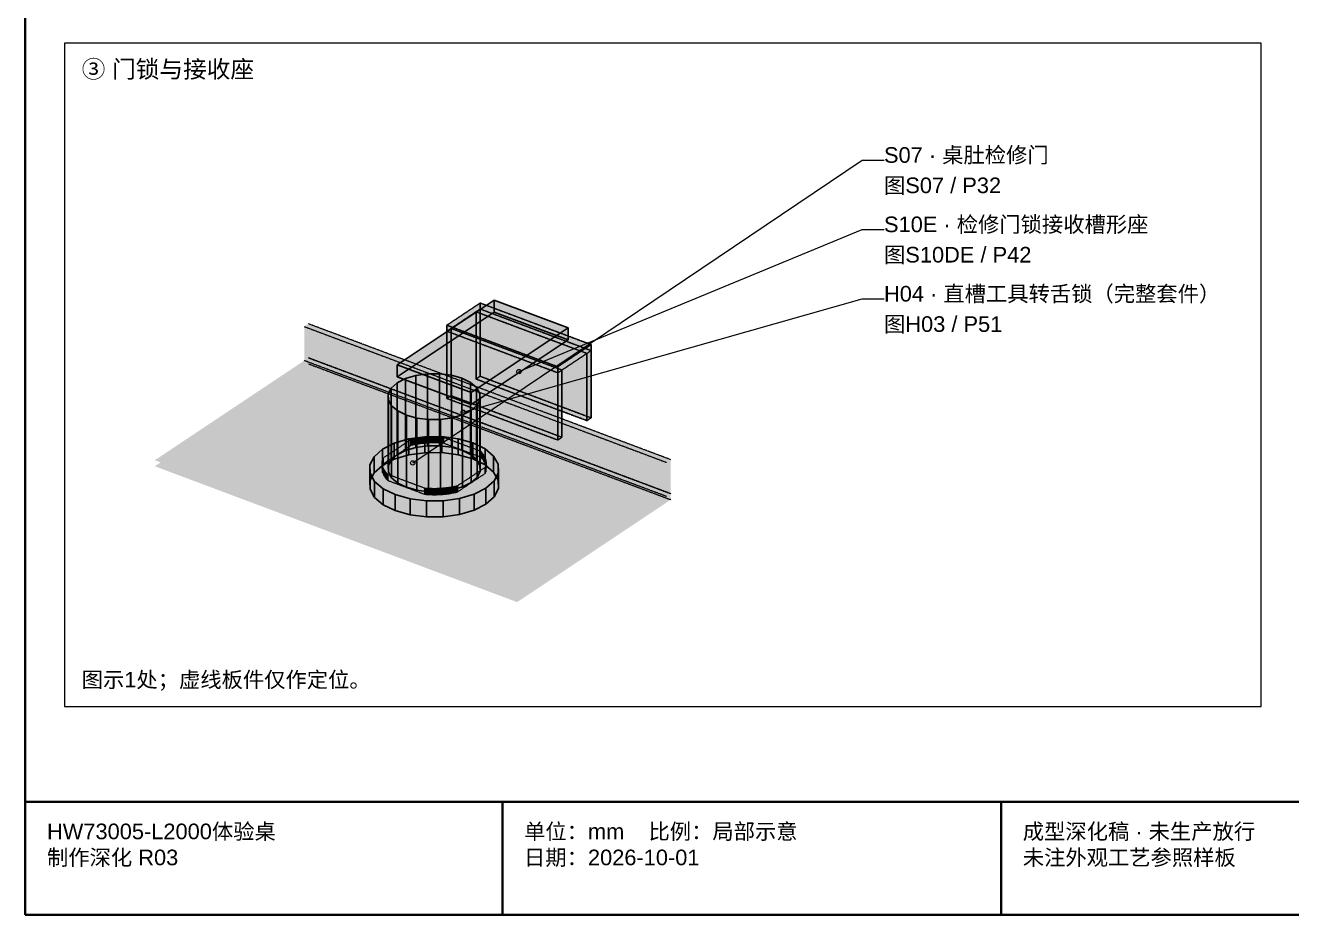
# Model space of a CAD drawing. Header units: millimetres. Extents: x 50 to 612415, y 2 to 4150.
# Drawn here: x 564050 to 566970, y 50 to 2101 of the extents above; entities that cross this region are included whole.
import ezdxf

# ---------------------------------------------------------------- set-up
doc = ezdxf.new("R2010")
doc.units = ezdxf.units.MM
doc.linetypes.add('DASHED', pattern=[1.524, 1.27, -0.254])
for name, color, linetype, lineweight in [('DIM', 7, 'Continuous', 13), ('FRAME', 7, 'Continuous', 35), ('HATCH', 8, 'Continuous', 9), ('HIDDEN', 8, 'DASHED', 13), ('NOTE', 7, 'Continuous', 18), ('OUTLINE', 7, 'Continuous', 25)]:
    doc.layers.add(name, color=color, linetype=linetype, lineweight=lineweight)
doc.styles.add('CN', font='Arial Unicode.ttf')

msp = doc.modelspace()

# ---------------------------------------------------------------- hatches: boundary and pattern name
at = {"layer": 'HATCH', "true_color": 0xaaafb2}
for points in [[(565131.184, 1439.62), (564907.339, 1290.39), (564907.339, 1318.084), (565131.184, 1467.314)], [(565077.888, 1226.434), (565301.734, 1375.664), (565301.734, 1403.358), (565077.888, 1254.128)]]:
    msp.add_hatch(color=253, dxfattribs=at).paths.add_polyline_path(points)
at = {"layer": 'HATCH', "true_color": 0xb7bcc0}
for points in [[(565131.184, 1467.314), (564907.339, 1318.084), (565077.888, 1254.128)], [(565131.184, 1467.314), (565077.888, 1254.128), (565301.734, 1403.358)], [(565077.888, 1226.434), (564907.339, 1290.39), (565131.184, 1439.62)], [(565301.734, 1375.664), (565077.888, 1226.434), (565131.184, 1439.62)], [(565034.485, 1195.553), (564926.797, 1286.489), (564907.339, 1276.543)], [(565034.485, 1195.553), (564950.741, 1293.577), (564926.797, 1286.489)], [(565034.485, 1195.553), (564977.539, 1297.326), (564950.741, 1293.577)], [(565034.485, 1195.553), (565005.363, 1297.479), (564977.539, 1297.326)], [(565034.485, 1195.553), (565032.319, 1294.026), (565005.363, 1297.479)], [(565034.485, 1195.553), (565056.569, 1287.202), (565032.319, 1294.026)], [(565034.485, 1195.553), (565076.461, 1277.473), (565056.569, 1287.202)], [(565034.485, 1195.553), (564893.691, 1264.418), (564886.786, 1250.94)], [(565034.485, 1195.553), (564907.339, 1276.543), (564893.691, 1264.418)], [(565034.485, 1195.553), (565090.638, 1265.501), (565076.461, 1277.473)], [(565034.485, 1195.553), (565098.135, 1252.102), (565090.638, 1265.501)], [(565034.485, 1195.553), (564886.786, 1250.94), (564887.091, 1237.028)], [(565034.485, 1195.553), (564887.091, 1237.028), (564894.589, 1223.629)], [(565034.485, 1195.553), (565098.441, 1238.19), (565098.135, 1252.102)], [(565034.485, 1195.553), (565091.535, 1224.712), (565098.441, 1238.19)], [(565034.485, 1195.553), (564894.589, 1223.629), (564908.766, 1211.657)], [(565034.485, 1195.553), (564908.766, 1211.657), (564928.657, 1201.928)], [(565034.485, 1195.553), (564928.657, 1201.928), (564952.907, 1195.104)], [(565034.485, 1195.553), (565077.888, 1212.587), (565091.535, 1224.712)], [(565034.485, 1195.553), (565058.429, 1202.641), (565077.888, 1212.587)], [(565034.485, 1195.553), (564952.907, 1195.104), (564979.863, 1191.651)], [(565034.485, 1195.553), (564979.863, 1191.651), (565007.688, 1191.804)], [(565051.234, 1009.785), (564933.993, 1147.02), (564900.471, 1137.096)], [(565051.234, 1009.785), (564971.509, 1152.268), (564933.993, 1147.02)], [(565051.234, 1009.785), (565010.464, 1152.482), (564971.509, 1152.268)], [(565051.234, 1009.785), (565048.202, 1147.648), (565010.464, 1152.482)], [(565051.234, 1009.785), (565082.152, 1138.095), (565048.202, 1147.648)], [(565051.234, 1009.785), (564873.229, 1123.172), (564854.123, 1106.197)], [(565051.234, 1009.785), (564900.471, 1137.096), (564873.229, 1123.172)], [(564893.691, 1098.256), (564907.339, 1110.381), (565034.485, 1029.39)], [(564900.471, 1100.171), (564933.993, 1110.095), (565051.234, 972.861)], [(564907.339, 1110.381), (564926.797, 1120.326), (565034.485, 1029.39)], [(564926.797, 1120.326), (564950.741, 1127.415), (565034.485, 1029.39)], [(564933.993, 1110.095), (564971.509, 1115.343), (565051.234, 972.861)], [(564950.741, 1127.415), (564977.539, 1131.164), (565034.485, 1029.39)], [(564971.509, 1115.343), (565010.464, 1115.557), (565051.234, 972.861)], [(564977.539, 1131.164), (565005.363, 1131.317), (565034.485, 1029.39)], [(565005.363, 1131.317), (565032.319, 1127.864), (565034.485, 1029.39)], [(565010.464, 1115.557), (565048.202, 1110.723), (565051.234, 972.861)], [(565032.319, 1127.864), (565056.569, 1121.04), (565034.485, 1029.39)], [(565056.569, 1121.04), (565076.461, 1111.311), (565034.485, 1029.39)], [(565076.461, 1111.311), (565090.638, 1099.339), (565034.485, 1029.39)], [(565048.202, 1110.723), (565082.152, 1101.17), (565051.234, 972.861)], [(565051.234, 1009.785), (565110, 1124.474), (565082.152, 1138.095)], [(565051.234, 1009.785), (565129.848, 1107.713), (565110, 1124.474)], [(565051.234, 1009.785), (564854.123, 1106.197), (564844.454, 1087.328)], [(565051.234, 1009.785), (564844.454, 1087.328), (564844.883, 1067.851)], [(564854.123, 1069.272), (564873.229, 1086.247), (565051.234, 972.861)], [(564873.229, 1086.247), (564900.471, 1100.171), (565051.234, 972.861)], [(564886.786, 1084.778), (564893.691, 1098.256), (565034.485, 1029.39)], [(564887.091, 1070.866), (564886.786, 1084.778), (565034.485, 1029.39)], [(565090.638, 1099.339), (565098.135, 1085.94), (565034.485, 1029.39)], [(565098.135, 1085.94), (565098.441, 1072.028), (565034.485, 1029.39)], [(565051.234, 1009.785), (565140.344, 1088.955), (565129.848, 1107.713)], [(565082.152, 1101.17), (565110, 1087.549), (565051.234, 972.861)], [(565051.234, 1009.785), (565140.772, 1069.478), (565140.344, 1088.955)], [(565110, 1087.549), (565129.848, 1070.788), (565051.234, 972.861)], [(564844.454, 1050.403), (564854.123, 1069.272), (565051.234, 972.861)], [(565051.234, 1009.785), (564844.883, 1067.851), (564855.379, 1049.092)], [(564894.589, 1057.467), (564887.091, 1070.866), (565034.485, 1029.39)], [(564908.766, 1045.495), (564894.589, 1057.467), (565034.485, 1029.39)], [(565098.441, 1072.028), (565091.535, 1058.55), (565034.485, 1029.39)], [(565091.535, 1058.55), (565077.888, 1046.425), (565034.485, 1029.39)], [(565129.848, 1070.788), (565140.344, 1052.03), (565051.234, 972.861)], [(565051.234, 1009.785), (565131.104, 1050.609), (565140.772, 1069.478)], [(565140.344, 1052.03), (565140.772, 1032.553), (565051.234, 972.861)], [(564844.883, 1030.926), (564844.454, 1050.403), (565051.234, 972.861)], [(564855.379, 1012.167), (564844.883, 1030.926), (565051.234, 972.861)], [(565051.234, 1009.785), (564855.379, 1049.092), (564875.227, 1032.332)], [(565051.234, 1009.785), (564875.227, 1032.332), (564903.075, 1018.711)], [(564928.657, 1035.766), (564908.766, 1045.495), (565034.485, 1029.39)], [(564952.907, 1028.942), (564928.657, 1035.766), (565034.485, 1029.39)], [(564979.863, 1025.489), (564952.907, 1028.942), (565034.485, 1029.39)], [(565007.688, 1025.642), (564979.863, 1025.489), (565034.485, 1029.39)], [(565077.888, 1046.425), (565058.429, 1036.479), (565034.485, 1029.39)], [(565051.234, 1009.785), (565111.998, 1033.634), (565131.104, 1050.609)], [(565051.234, 1009.785), (565084.756, 1019.71), (565111.998, 1033.634)], [(565140.772, 1032.553), (565131.104, 1013.684), (565051.234, 972.861)], [(564875.227, 995.407), (564855.379, 1012.167), (565051.234, 972.861)], [(564903.075, 981.786), (564875.227, 995.407), (565051.234, 972.861)], [(565051.234, 1009.785), (564903.075, 1018.711), (564937.025, 1009.157)], [(565051.234, 1009.785), (564937.025, 1009.157), (564974.763, 1004.323)], [(565051.234, 1009.785), (564974.763, 1004.323), (565013.718, 1004.538)], [(565131.104, 1013.684), (565111.998, 996.709), (565051.234, 972.861)], [(565111.998, 996.709), (565084.756, 982.785), (565051.234, 972.861)], [(564937.025, 972.232), (564903.075, 981.786), (565051.234, 972.861)], [(564974.763, 967.398), (564937.025, 972.232), (565051.234, 972.861)], [(565013.718, 967.613), (564974.763, 967.398), (565051.234, 972.861)]]:
    msp.add_hatch(color=9, dxfattribs=at).paths.add_polyline_path(points)
at = {"layer": 'HATCH', "true_color": 0xeef1ef}
for points in [[(565098.78, 1446.738), (565022.033, 1395.573), (565022.033, 1409.42), (565098.78, 1460.585)], [(565098.78, 1460.585), (565022.033, 1409.42), (565277.857, 1313.486)], [(565354.604, 1350.804), (565098.78, 1446.738), (565098.78, 1460.585), (565354.604, 1364.651)], [(565098.78, 1460.585), (565277.857, 1313.486), (565354.604, 1364.651)], [(565277.857, 1299.64), (565022.033, 1395.573), (565098.78, 1446.738)], [(565098.78, 1291.653), (565089.187, 1285.258), (565089.187, 1440.343), (565098.78, 1446.738)], [(565098.78, 1446.738), (565089.187, 1440.343), (565345.01, 1344.409)], [(565089.187, 1285.258), (565345.01, 1189.324), (565345.01, 1344.409), (565089.187, 1440.343)], [(565354.604, 1195.72), (565098.78, 1291.653), (565098.78, 1446.738), (565354.604, 1350.804)], [(565098.78, 1446.738), (565345.01, 1344.409), (565354.604, 1350.804)], [(565354.604, 1350.804), (565277.857, 1299.64), (565098.78, 1446.738)], [(565533.093, 1095.78), (564698.349, 1409.795), (564693.087, 1406.286), (565528.777, 1092.902)], [(565528.777, 1014.437), (564693.087, 1327.821), (564693.087, 1406.286), (565528.777, 1092.902)], [(564698.349, 1409.795), (565533.093, 1095.78), (565538.37, 1099.298), (564702.68, 1412.682)], [(564702.68, 1334.216), (565538.37, 1020.832), (565538.37, 1099.298), (564702.68, 1412.682)], [(565022.033, 1395.573), (565277.857, 1299.64), (565277.857, 1313.486), (565022.033, 1409.42)], [(565031.626, 1246.884), (565022.033, 1240.489), (565022.033, 1395.573), (565031.626, 1401.969)], [(565031.626, 1401.969), (565022.033, 1395.573), (565277.857, 1299.64)], [(565287.45, 1150.95), (565031.626, 1246.884), (565031.626, 1401.969), (565287.45, 1306.035)], [(565031.626, 1401.969), (565277.857, 1299.64), (565287.45, 1306.035)], [(565022.033, 1240.489), (565277.857, 1144.555), (565277.857, 1299.64), (565022.033, 1395.573)], [(565277.857, 1299.64), (565354.604, 1350.804), (565354.604, 1364.651), (565277.857, 1313.486)], [(565345.01, 1189.324), (565354.604, 1195.72), (565354.604, 1350.804), (565345.01, 1344.409)], [(565480.42, 982.199), (565538.37, 1020.832), (564702.68, 1334.216), (564645.884, 1296.352), (565099.544, 1119.105)], [(565480.42, 968.352), (565099.544, 1105.258), (564645.884, 1282.505), (564702.68, 1320.369), (565538.37, 1006.985)], [(564698.349, 1331.329), (565533.093, 1017.314), (565528.777, 1014.437), (564693.087, 1327.821)], [(565533.093, 1017.314), (564698.349, 1331.329), (564702.68, 1334.216), (565538.37, 1020.832)], [(564702.68, 1320.369), (565538.37, 1006.985), (565538.37, 1020.832), (564702.68, 1334.216)], [(564632.105, 1287.166), (564625.469, 1282.742), (564960.305, 1149.991), (564975.654, 1151.606)], [(564637.936, 1291.054), (564632.105, 1287.166), (564975.654, 1151.606), (564991.295, 1152.205)], [(564642.865, 1294.34), (564637.936, 1291.054), (564991.295, 1152.205), (565006.957, 1151.778)], [(564644.73, 1295.583), (564642.865, 1294.34), (565006.957, 1151.778), (565014.234, 1151.096)], [(564645.884, 1296.352), (564644.73, 1295.583), (565014.234, 1151.096), (565099.544, 1119.105)], [(565345.01, 1189.324), (565089.187, 1285.258), (565098.78, 1291.653)], [(565354.604, 1195.72), (565345.01, 1189.324), (565098.78, 1291.653)], [(565277.857, 1144.555), (565287.45, 1150.95), (565287.45, 1306.035), (565277.857, 1299.64)], [(564614.425, 1275.38), (564555.557, 1236.134), (564874.922, 1103.06), (564938.903, 1145.715)], [(564614.425, 1261.533), (564938.903, 1131.868), (564874.922, 1089.213), (564555.557, 1222.287)], [(564618.144, 1277.859), (564614.425, 1275.38), (564938.903, 1145.715), (564945.507, 1147.389)], [(564618.144, 1264.012), (564945.507, 1133.542), (564938.903, 1131.868), (564614.425, 1261.533)], [(564625.469, 1282.742), (564618.144, 1277.859), (564945.507, 1147.389), (564960.305, 1149.991)], [(564625.469, 1268.896), (564960.305, 1136.144), (564945.507, 1133.542), (564618.144, 1264.012)], [(564632.105, 1273.319), (564975.654, 1137.759), (564960.305, 1136.144), (564625.469, 1268.896)], [(564637.936, 1277.207), (564991.295, 1138.358), (564975.654, 1137.759), (564632.105, 1273.319)], [(564642.865, 1280.493), (565006.957, 1137.931), (564991.295, 1138.358), (564637.936, 1277.207)], [(564644.73, 1281.736), (565014.234, 1137.249), (565006.957, 1137.931), (564642.865, 1280.493)], [(564645.884, 1282.505), (565099.544, 1105.258), (565014.234, 1137.249), (564644.73, 1281.736)], [(564555.557, 1236.134), (564476.431, 1183.384), (564874.922, 1103.06)], [(565277.857, 1144.555), (565022.033, 1240.489), (565031.626, 1246.884)], [(565287.45, 1150.95), (565277.857, 1144.555), (565031.626, 1246.884)], [(564555.557, 1222.287), (564874.922, 1089.213), (564476.431, 1169.537)], [(564713.925, 960.92), (564873.557, 1099.422), (564472.286, 1180.621), (564348.364, 1098.006)], [(564472.286, 1180.621), (564873.557, 1099.422), (564874.922, 1103.06), (564476.431, 1183.384)], [(564472.286, 1166.774), (564476.431, 1169.537), (564874.922, 1089.213), (564873.557, 1085.575)], [(564713.925, 947.074), (564348.364, 1084.159), (564472.286, 1166.774), (564873.557, 1085.575)], [(564938.903, 1131.868), (564874.922, 1089.213), (564874.922, 1103.06), (564938.903, 1145.715)], [(564945.507, 1133.542), (564938.903, 1131.868), (564938.903, 1145.715), (564945.507, 1147.389)], [(564960.305, 1136.144), (564945.507, 1133.542), (564945.507, 1147.389), (564960.305, 1149.991)], [(564975.654, 1137.759), (564960.305, 1136.144), (564960.305, 1149.991), (564975.654, 1151.606)], [(564991.295, 1138.358), (564975.654, 1137.759), (564975.654, 1151.606), (564991.295, 1152.205)], [(565006.957, 1137.931), (564991.295, 1138.358), (564991.295, 1152.205), (565006.957, 1151.778)], [(565014.234, 1137.249), (565006.957, 1137.931), (565006.957, 1151.778), (565014.234, 1151.096)], [(565099.544, 1105.258), (565014.234, 1137.249), (565014.234, 1151.096), (565099.544, 1119.105)], [(565102.891, 1101.956), (565099.544, 1105.258), (565099.544, 1119.105), (565102.891, 1115.803)], [(565478.556, 980.956), (565480.42, 982.199), (565099.544, 1119.105), (565102.891, 1115.803)], [(565108.096, 1094.557), (565102.891, 1101.956), (565102.891, 1115.803), (565108.096, 1108.404)], [(565473.627, 977.67), (565478.556, 980.956), (565102.891, 1115.803), (565108.096, 1108.404)], [(564714.536, 960.691), (564873.557, 1099.422), (564713.925, 960.92)], [(564714.536, 946.844), (564713.925, 947.074), (564873.557, 1085.575)], [(564715.758, 960.233), (564873.557, 1099.422), (564714.536, 960.691)], [(564715.758, 946.386), (564714.536, 946.844), (564873.557, 1085.575)], [(564717.519, 959.573), (564873.557, 1099.422), (564715.758, 960.233)], [(564717.519, 945.726), (564715.758, 946.386), (564873.557, 1085.575)], [(564719.702, 958.754), (564873.557, 1099.422), (564717.519, 959.573)], [(564719.702, 944.907), (564717.519, 945.726), (564873.557, 1085.575)], [(564722.152, 957.835), (564873.557, 1099.422), (564719.702, 958.754)], [(564722.152, 943.988), (564719.702, 944.907), (564873.557, 1085.575)], [(564724.686, 956.885), (564873.557, 1099.422), (564722.152, 957.835)], [(564724.686, 943.038), (564722.152, 943.988), (564873.557, 1085.575)], [(564727.114, 955.975), (564873.557, 1099.422), (564724.686, 956.885)], [(564727.114, 942.128), (564724.686, 943.038), (564873.557, 1085.575)], [(564729.251, 955.173), (564873.557, 1099.422), (564727.114, 955.975)], [(564729.251, 941.326), (564727.114, 942.128), (564873.557, 1085.575)], [(564730.943, 954.539), (564873.557, 1099.422), (564729.251, 955.173)], [(564730.943, 940.692), (564729.251, 941.326), (564873.557, 1085.575)], [(564732.073, 954.115), (564873.557, 1099.422), (564730.943, 954.539)], [(564732.073, 940.268), (564730.943, 940.692), (564873.557, 1085.575)], [(564732.571, 953.928), (564873.557, 1099.422), (564732.073, 954.115)], [(564732.571, 940.081), (564732.073, 940.268), (564873.557, 1085.575)], [(564735.159, 952.957), (564872.703, 1091.59), (564873.557, 1099.422), (564732.571, 953.928)], [(564735.159, 939.111), (564732.571, 940.081), (564873.557, 1085.575), (564872.703, 1077.743)], [(564738.644, 951.651), (564873.901, 1083.77), (564872.703, 1091.59), (564735.159, 952.957)], [(564742.991, 950.021), (564877.13, 1076.095), (564873.901, 1083.77), (564738.644, 951.651)], [(564873.557, 1085.575), (564872.703, 1077.743), (564872.703, 1091.59), (564873.557, 1099.422)], [(564872.703, 1077.743), (564873.901, 1069.923), (564873.901, 1083.77), (564872.703, 1091.59)], [(564874.922, 1089.213), (564873.557, 1085.575), (564873.557, 1099.422), (564874.922, 1103.06)], [(564873.901, 1069.923), (564877.13, 1062.248), (564877.13, 1076.095), (564873.901, 1083.77)], [(565046.323, 1024.938), (565110.305, 1067.592), (565110.305, 1081.439), (565046.323, 1038.785)], [(565391.247, 922.75), (565450.116, 961.996), (565110.305, 1081.439), (565046.323, 1038.785)], [(565478.556, 967.109), (565102.891, 1101.956), (565099.544, 1105.258), (565480.42, 968.352)], [(565473.627, 963.823), (565108.096, 1094.557), (565102.891, 1101.956), (565478.556, 967.109)], [(565111.325, 1086.882), (565108.096, 1094.557), (565108.096, 1108.404), (565111.325, 1100.729)], [(565467.795, 973.782), (565473.627, 977.67), (565108.096, 1108.404), (565111.325, 1100.729)], [(565467.795, 959.935), (565111.325, 1086.882), (565108.096, 1094.557), (565473.627, 963.823)], [(565110.305, 1067.592), (565111.67, 1071.231), (565111.67, 1085.078), (565110.305, 1081.439)], [(565450.116, 961.996), (565453.835, 964.475), (565111.67, 1085.078), (565110.305, 1081.439)], [(565112.523, 1079.062), (565111.325, 1086.882), (565111.325, 1100.729), (565112.523, 1092.909)], [(565461.16, 969.358), (565467.795, 973.782), (565111.325, 1100.729), (565112.523, 1092.909)], [(565461.16, 955.512), (565112.523, 1079.062), (565111.325, 1086.882), (565467.795, 959.935)], [(565111.67, 1071.231), (565112.523, 1079.062), (565112.523, 1092.909), (565111.67, 1085.078)], [(565453.835, 964.475), (565461.16, 969.358), (565112.523, 1092.909), (565111.67, 1085.078)], [(564738.644, 937.804), (564735.159, 939.111), (564872.703, 1077.743), (564873.901, 1069.923)], [(564742.991, 936.174), (564738.644, 937.804), (564873.901, 1069.923), (564877.13, 1062.248)], [(564748.137, 948.091), (564882.336, 1068.697), (564877.13, 1076.095), (564742.991, 950.021)], [(564748.137, 934.244), (564742.991, 936.174), (564877.13, 1062.248), (564882.336, 1054.85)], [(564750.879, 947.063), (564885.683, 1065.395), (564882.336, 1068.697), (564748.137, 948.091)], [(564750.879, 933.216), (564748.137, 934.244), (564882.336, 1054.85), (564885.683, 1051.548)], [(564750.89, 947.058), (564885.683, 1065.395), (564750.879, 947.063)], [(564750.89, 933.212), (564750.879, 933.216), (564885.683, 1051.548)], [(565184.055, 784.622), (565260.424, 835.535), (564885.683, 1065.395), (564750.89, 947.058)], [(565184.055, 770.775), (564750.89, 933.212), (564885.683, 1051.548), (565260.424, 821.688)], [(564877.13, 1062.248), (564882.336, 1054.85), (564882.336, 1068.697), (564877.13, 1076.095)], [(564882.336, 1054.85), (564885.683, 1051.548), (564885.683, 1065.395), (564882.336, 1068.697)], [(564885.683, 1051.548), (564970.992, 1019.557), (564970.992, 1033.404), (564885.683, 1065.395)], [(565260.424, 835.535), (565274.891, 845.18), (564970.992, 1033.404), (564885.683, 1065.395)], [(565260.424, 821.688), (564885.683, 1051.548), (564970.992, 1019.557), (565274.891, 831.333)], [(565391.247, 908.903), (565046.323, 1024.938), (565110.305, 1067.592), (565450.116, 948.149)], [(565450.116, 948.149), (565110.305, 1067.592), (565111.67, 1071.231), (565453.835, 950.628)], [(565453.835, 950.628), (565111.67, 1071.231), (565112.523, 1079.062), (565461.16, 955.512)], [(564970.992, 1019.557), (564978.269, 1018.875), (564978.269, 1032.721), (564970.992, 1033.404)], [(565363.356, 904.156), (565364.926, 905.202), (564978.269, 1032.721), (564970.992, 1033.404)], [(565274.891, 845.18), (565363.356, 904.156), (564970.992, 1033.404)], [(564978.269, 1018.875), (564993.932, 1018.448), (564993.932, 1032.295), (564978.269, 1032.721)], [(565364.926, 905.202), (565369.272, 908.1), (564993.932, 1032.295), (564978.269, 1032.721)], [(564993.932, 1018.448), (565009.572, 1019.047), (565009.572, 1032.894), (564993.932, 1032.295)], [(565369.272, 908.1), (565374.575, 911.635), (565009.572, 1032.894), (564993.932, 1032.295)], [(565009.572, 1019.047), (565024.922, 1020.661), (565024.922, 1034.508), (565009.572, 1032.894)], [(565374.575, 911.635), (565380.745, 915.749), (565024.922, 1034.508), (565009.572, 1032.894)], [(565024.922, 1020.661), (565039.719, 1023.264), (565039.719, 1037.111), (565024.922, 1034.508)], [(565380.745, 915.749), (565387.677, 920.37), (565039.719, 1037.111), (565024.922, 1034.508)], [(565380.745, 901.902), (565024.922, 1020.661), (565039.719, 1023.264), (565387.677, 906.523)], [(565039.719, 1023.264), (565046.323, 1024.938), (565046.323, 1038.785), (565039.719, 1037.111)], [(565387.677, 920.37), (565391.247, 922.75), (565046.323, 1038.785), (565039.719, 1037.111)], [(565387.677, 906.523), (565039.719, 1023.264), (565046.323, 1024.938), (565391.247, 908.903)], [(565363.356, 890.309), (564970.992, 1019.557), (564978.269, 1018.875), (565364.926, 891.355)], [(565274.891, 831.333), (564970.992, 1019.557), (565363.356, 890.309)], [(565364.926, 891.355), (564978.269, 1018.875), (564993.932, 1018.448), (565369.272, 894.253)], [(565369.272, 894.253), (564993.932, 1018.448), (565009.572, 1019.047), (565374.575, 897.789)], [(565374.575, 897.789), (565009.572, 1019.047), (565024.922, 1020.661), (565380.745, 901.902)]]:
    msp.add_hatch(color=7, dxfattribs=at).paths.add_polyline_path(points)
at = {"layer": 'HATCH', "true_color": 0xacb1b5}
for points in [[(565301.734, 1375.664), (565131.184, 1439.62), (565131.184, 1467.314), (565301.734, 1403.358)], [(564907.339, 1290.39), (565077.888, 1226.434), (565077.888, 1254.128), (564907.339, 1318.084)]]:
    msp.add_hatch(color=253, dxfattribs=at).paths.add_polyline_path(points)
at = {"layer": 'HATCH', "true_color": 0xabb0b4}
for points in [[(564926.797, 1120.326), (564907.339, 1110.381), (564907.339, 1276.543), (564926.797, 1286.489)], [(565076.461, 1111.311), (565056.569, 1121.04), (565056.569, 1287.202), (565076.461, 1277.473)], [(564908.766, 1045.495), (564928.657, 1035.766), (564928.657, 1201.928), (564908.766, 1211.657)], [(565058.429, 1036.479), (565077.888, 1046.425), (565077.888, 1212.587), (565058.429, 1202.641)], [(564900.471, 1100.171), (564873.229, 1086.247), (564873.229, 1123.172), (564900.471, 1137.096)], [(565110, 1087.549), (565082.152, 1101.17), (565082.152, 1138.095), (565110, 1124.474)], [(564875.227, 995.407), (564903.075, 981.786), (564903.075, 1018.711), (564875.227, 1032.332)], [(565084.756, 982.785), (565111.998, 996.709), (565111.998, 1033.634), (565084.756, 1019.71)]]:
    msp.add_hatch(color=253, dxfattribs=at).paths.add_polyline_path(points)
at = {"layer": 'HATCH', "true_color": 0xadb2b6}
for points in [[(564950.741, 1127.415), (564926.797, 1120.326), (564926.797, 1286.489), (564950.741, 1293.577)], [(565056.569, 1121.04), (565032.319, 1127.864), (565032.319, 1294.026), (565056.569, 1287.202)], [(564928.657, 1035.766), (564952.907, 1028.942), (564952.907, 1195.104), (564928.657, 1201.928)], [(565034.485, 1029.39), (565058.429, 1036.479), (565058.429, 1202.641), (565034.485, 1195.553)], [(564933.993, 1110.095), (564900.471, 1100.171), (564900.471, 1137.096), (564933.993, 1147.02)], [(565082.152, 1101.17), (565048.202, 1110.723), (565048.202, 1147.648), (565082.152, 1138.095)], [(564903.075, 981.786), (564937.025, 972.232), (564937.025, 1009.157), (564903.075, 1018.711)], [(565051.234, 972.861), (565084.756, 982.785), (565084.756, 1019.71), (565051.234, 1009.785)]]:
    msp.add_hatch(color=253, dxfattribs=at).paths.add_polyline_path(points)
at = {"layer": 'HATCH', "true_color": 0xaeb3b7}
for points in [[(564977.539, 1131.164), (564950.741, 1127.415), (564950.741, 1293.577), (564977.539, 1297.326)], [(565032.319, 1127.864), (565005.363, 1131.317), (565005.363, 1297.479), (565032.319, 1294.026)], [(564952.907, 1028.942), (564979.863, 1025.489), (564979.863, 1191.651), (564952.907, 1195.104)], [(565007.688, 1025.642), (565034.485, 1029.39), (565034.485, 1195.553), (565007.688, 1191.804)], [(564971.509, 1115.343), (564933.993, 1110.095), (564933.993, 1147.02), (564971.509, 1152.268)], [(565048.202, 1110.723), (565010.464, 1115.557), (565010.464, 1152.482), (565048.202, 1147.648)], [(564937.025, 972.232), (564974.763, 967.398), (564974.763, 1004.323), (564937.025, 1009.157)], [(565013.718, 967.613), (565051.234, 972.861), (565051.234, 1009.785), (565013.718, 1004.538)]]:
    msp.add_hatch(color=253, dxfattribs=at).paths.add_polyline_path(points)
at = {"layer": 'HATCH', "true_color": 0xaeb4b7}
for points in [[(565005.363, 1131.317), (564977.539, 1131.164), (564977.539, 1297.326), (565005.363, 1297.479)], [(564979.863, 1025.489), (565007.688, 1025.642), (565007.688, 1191.804), (564979.863, 1191.651)], [(565010.464, 1115.557), (564971.509, 1115.343), (564971.509, 1152.268), (565010.464, 1152.482)], [(564974.763, 967.398), (565013.718, 967.613), (565013.718, 1004.538), (564974.763, 1004.323)]]:
    msp.add_hatch(color=253, dxfattribs=at).paths.add_polyline_path(points)
at = {"layer": 'HATCH', "true_color": 0xa6abae}
for points in [[(564893.691, 1098.256), (564886.786, 1084.778), (564886.786, 1250.94), (564893.691, 1264.418)], [(565098.135, 1085.94), (565090.638, 1099.339), (565090.638, 1265.501), (565098.135, 1252.102)], [(564887.091, 1070.866), (564894.589, 1057.467), (564894.589, 1223.629), (564887.091, 1237.028)], [(565091.535, 1058.55), (565098.441, 1072.028), (565098.441, 1238.19), (565091.535, 1224.712)], [(564854.123, 1069.272), (564844.454, 1050.403), (564844.454, 1087.328), (564854.123, 1106.197)], [(565140.344, 1052.03), (565129.848, 1070.788), (565129.848, 1107.713), (565140.344, 1088.955)], [(564844.883, 1030.926), (564855.379, 1012.167), (564855.379, 1049.092), (564844.883, 1067.851)], [(565131.104, 1013.684), (565140.772, 1032.553), (565140.772, 1069.478), (565131.104, 1050.609)]]:
    msp.add_hatch(color=253, dxfattribs=at).paths.add_polyline_path(points)
at = {"layer": 'HATCH', "true_color": 0xa8aeb1}
for points in [[(564907.339, 1110.381), (564893.691, 1098.256), (564893.691, 1264.418), (564907.339, 1276.543)], [(565077.888, 1046.425), (565091.535, 1058.55), (565091.535, 1224.712), (565077.888, 1212.587)], [(564873.229, 1086.247), (564854.123, 1069.272), (564854.123, 1106.197), (564873.229, 1123.172)], [(565111.998, 996.709), (565131.104, 1013.684), (565131.104, 1050.609), (565111.998, 1033.634)]]:
    msp.add_hatch(color=253, dxfattribs=at).paths.add_polyline_path(points)
at = {"layer": 'HATCH', "true_color": 0xa9aeb1}
for points in [[(565090.638, 1099.339), (565076.461, 1111.311), (565076.461, 1277.473), (565090.638, 1265.501)], [(564894.589, 1057.467), (564908.766, 1045.495), (564908.766, 1211.657), (564894.589, 1223.629)], [(565129.848, 1070.788), (565110, 1087.549), (565110, 1124.474), (565129.848, 1107.713)], [(564855.379, 1012.167), (564875.227, 995.407), (564875.227, 1032.332), (564855.379, 1049.092)]]:
    msp.add_hatch(color=253, dxfattribs=at).paths.add_polyline_path(points)
at = {"layer": 'HATCH', "true_color": 0xa3a8ab}
for points in [[(564886.786, 1084.778), (564887.091, 1070.866), (564887.091, 1237.028), (564886.786, 1250.94)], [(565098.441, 1072.028), (565098.135, 1085.94), (565098.135, 1252.102), (565098.441, 1238.19)], [(564844.454, 1050.403), (564844.883, 1030.926), (564844.883, 1067.851), (564844.454, 1087.328)], [(565140.772, 1032.553), (565140.344, 1052.03), (565140.344, 1088.955), (565140.772, 1069.478)]]:
    msp.add_hatch(color=253, dxfattribs=at).paths.add_polyline_path(points)

# ---------------------------------------------------------------- linework, layer by layer
at = {"layer": 'DIM'}
msp.add_lwpolyline([(564140, 530), (566900, 530), (566900, 2060), (564140, 2060)], close=True, dxfattribs=at)
for points in [[(564943.367, 1091.728), (565980, 1790), (566030, 1790)], [(565188.318, 1302.57), (565980, 1630), (566030, 1630)], [(565059.767, 1208.561), (565980, 1470), (566030, 1470)]]:
    msp.add_lwpolyline(points, dxfattribs=at)
for centre in [(565188.318, 1302.57), (565059.767, 1208.561), (564943.367, 1091.728)]:
    msp.add_circle(centre, 5, dxfattribs=at)
at = {"layer": 'FRAME'}
for p, q in [((564050, 310), (569890, 310)), ((565150, 50), (565150, 310)), ((566300, 50), (566300, 310))]:
    msp.add_line(p, q, dxfattribs=at)
msp.add_lwpolyline([(564050, 50), (569890, 50), (569890, 4150), (564050, 4150)], close=True, dxfattribs=at)
at = {"layer": 'HIDDEN', "color": 253, "true_color": 0xaab5af}
for p, q in [((565022.033, 1409.42), (565098.78, 1460.585)), ((565098.78, 1460.585), (565022.033, 1409.42)), ((565098.78, 1460.585), (565098.78, 1446.738)), ((565098.78, 1446.738), (565098.78, 1460.585)), ((565098.78, 1460.585), (565354.604, 1364.651)), ((565354.604, 1364.651), (565098.78, 1460.585)), ((565098.78, 1446.738), (565022.033, 1395.573)), ((565022.033, 1395.573), (565098.78, 1446.738)), ((565089.187, 1440.343), (565098.78, 1446.738)), ((565098.78, 1446.738), (565089.187, 1440.343)), ((565089.187, 1285.258), (565089.187, 1440.343)), ((565345.01, 1344.409), (565089.187, 1440.343)), ((565089.187, 1440.343), (565089.187, 1285.258)), ((565089.187, 1440.343), (565345.01, 1344.409)), ((565098.78, 1446.738), (565098.78, 1291.653)), ((565098.78, 1291.653), (565098.78, 1446.738)), ((565098.78, 1446.738), (565354.604, 1350.804)), ((565354.604, 1350.804), (565098.78, 1446.738)), ((565354.604, 1350.804), (565098.78, 1446.738)), ((565098.78, 1446.738), (565354.604, 1350.804)), ((564693.087, 1406.286), (565528.777, 1092.902)), ((564693.087, 1406.286), (565528.777, 1092.902)), ((565538.37, 1099.298), (564702.68, 1412.682)), ((565538.37, 1099.298), (564702.68, 1412.682)), ((565022.033, 1395.573), (565022.033, 1409.42)), ((565022.033, 1409.42), (565277.857, 1313.486)), ((565277.857, 1313.486), (565022.033, 1409.42)), ((565022.033, 1409.42), (565022.033, 1395.573)), ((565022.033, 1395.573), (565031.626, 1401.969)), ((565031.626, 1401.969), (565022.033, 1395.573)), ((565031.626, 1401.969), (565031.626, 1246.884)), ((565031.626, 1246.884), (565031.626, 1401.969)), ((565031.626, 1401.969), (565287.45, 1306.035)), ((565287.45, 1306.035), (565031.626, 1401.969)), ((565022.033, 1240.489), (565022.033, 1395.573)), ((565277.857, 1299.64), (565022.033, 1395.573)), ((565277.857, 1299.64), (565022.033, 1395.573)), ((565022.033, 1395.573), (565022.033, 1240.489)), ((565022.033, 1395.573), (565277.857, 1299.64)), ((565022.033, 1395.573), (565277.857, 1299.64)), ((565277.857, 1313.486), (565354.604, 1364.651)), ((565354.604, 1364.651), (565277.857, 1313.486)), ((565354.604, 1350.804), (565277.857, 1299.64)), ((565277.857, 1299.64), (565354.604, 1350.804)), ((565345.01, 1344.409), (565354.604, 1350.804)), ((565354.604, 1350.804), (565345.01, 1344.409)), ((565345.01, 1189.324), (565345.01, 1344.409)), ((565345.01, 1344.409), (565345.01, 1189.324)), ((565354.604, 1364.651), (565354.604, 1350.804)), ((565354.604, 1350.804), (565354.604, 1364.651)), ((565354.604, 1350.804), (565354.604, 1195.72)), ((565354.604, 1195.72), (565354.604, 1350.804)), ((565528.777, 1014.437), (564693.087, 1327.821)), ((565528.777, 1014.437), (564693.087, 1327.821)), ((565538.37, 1020.832), (564702.68, 1334.216)), ((564702.68, 1334.216), (565538.37, 1020.832)), ((564702.68, 1334.216), (565538.37, 1020.832)), ((565538.37, 1020.832), (564702.68, 1334.216)), ((564702.68, 1320.369), (565538.37, 1006.985)), ((564702.68, 1320.369), (565538.37, 1006.985)), ((565098.78, 1291.653), (565089.187, 1285.258)), ((565089.187, 1285.258), (565098.78, 1291.653)), ((565345.01, 1189.324), (565089.187, 1285.258)), ((565089.187, 1285.258), (565345.01, 1189.324)), ((565098.78, 1291.653), (565354.604, 1195.72)), ((565354.604, 1195.72), (565098.78, 1291.653)), ((565277.857, 1299.64), (565277.857, 1313.486)), ((565277.857, 1313.486), (565277.857, 1299.64)), ((565277.857, 1299.64), (565287.45, 1306.035)), ((565287.45, 1306.035), (565277.857, 1299.64)), ((565277.857, 1144.555), (565277.857, 1299.64)), ((565277.857, 1299.64), (565277.857, 1144.555)), ((565287.45, 1306.035), (565287.45, 1150.95)), ((565287.45, 1150.95), (565287.45, 1306.035)), ((565031.626, 1246.884), (565022.033, 1240.489)), ((565022.033, 1240.489), (565031.626, 1246.884)), ((565277.857, 1144.555), (565022.033, 1240.489)), ((565022.033, 1240.489), (565277.857, 1144.555)), ((565031.626, 1246.884), (565287.45, 1150.95)), ((565287.45, 1150.95), (565031.626, 1246.884)), ((565354.604, 1195.72), (565345.01, 1189.324)), ((565345.01, 1189.324), (565354.604, 1195.72)), ((564874.922, 1103.06), (564938.903, 1145.715)), ((564874.922, 1103.06), (564938.903, 1145.715)), ((564938.903, 1145.715), (564945.507, 1147.389)), ((564938.903, 1145.715), (564945.507, 1147.389)), ((564938.903, 1131.868), (564938.903, 1145.715)), ((564938.903, 1145.715), (564938.903, 1131.868)), ((564945.507, 1147.389), (564960.305, 1149.991)), ((564945.507, 1147.389), (564960.305, 1149.991)), ((564945.507, 1133.542), (564945.507, 1147.389)), ((564945.507, 1147.389), (564945.507, 1133.542)), ((564960.305, 1149.991), (564975.654, 1151.606)), ((564960.305, 1149.991), (564975.654, 1151.606)), ((564960.305, 1136.144), (564960.305, 1149.991)), ((564960.305, 1149.991), (564960.305, 1136.144)), ((564975.654, 1151.606), (564991.295, 1152.205)), ((564975.654, 1151.606), (564991.295, 1152.205)), ((564975.654, 1137.759), (564975.654, 1151.606)), ((564975.654, 1151.606), (564975.654, 1137.759)), ((564991.295, 1152.205), (565006.957, 1151.778)), ((564991.295, 1138.358), (564991.295, 1152.205)), ((564991.295, 1152.205), (565006.957, 1151.778)), ((564991.295, 1152.205), (564991.295, 1138.358)), ((565006.957, 1151.778), (565014.234, 1151.096)), ((565006.957, 1151.778), (565006.957, 1137.931)), ((565006.957, 1137.931), (565006.957, 1151.778)), ((565006.957, 1151.778), (565014.234, 1151.096)), ((565014.234, 1151.096), (565099.544, 1119.105)), ((565014.234, 1151.096), (565014.234, 1137.249)), ((565014.234, 1137.249), (565014.234, 1151.096)), ((565014.234, 1151.096), (565099.544, 1119.105)), ((565287.45, 1150.95), (565277.857, 1144.555)), ((565277.857, 1144.555), (565287.45, 1150.95)), ((564938.903, 1131.868), (564874.922, 1089.213)), ((564938.903, 1131.868), (564874.922, 1089.213)), ((564945.507, 1133.542), (564938.903, 1131.868)), ((564945.507, 1133.542), (564938.903, 1131.868)), ((564960.305, 1136.144), (564945.507, 1133.542)), ((564960.305, 1136.144), (564945.507, 1133.542)), ((564975.654, 1137.759), (564960.305, 1136.144)), ((564975.654, 1137.759), (564960.305, 1136.144)), ((564991.295, 1138.358), (564975.654, 1137.759)), ((564991.295, 1138.358), (564975.654, 1137.759)), ((565006.957, 1137.931), (564991.295, 1138.358)), ((565006.957, 1137.931), (564991.295, 1138.358)), ((565014.234, 1137.249), (565006.957, 1137.931)), ((565014.234, 1137.249), (565006.957, 1137.931)), ((565099.544, 1105.258), (565014.234, 1137.249)), ((565099.544, 1105.258), (565014.234, 1137.249)), ((565099.544, 1119.105), (565099.544, 1105.258)), ((565099.544, 1105.258), (565099.544, 1119.105)), ((565099.544, 1119.105), (565102.891, 1115.803)), ((565099.544, 1119.105), (565102.891, 1115.803)), ((565102.891, 1115.803), (565102.891, 1101.956)), ((565102.891, 1101.956), (565102.891, 1115.803)), ((565102.891, 1115.803), (565108.096, 1108.404)), ((565102.891, 1115.803), (565108.096, 1108.404)), ((564872.703, 1091.59), (564873.557, 1099.422)), ((564872.703, 1091.59), (564873.557, 1099.422)), ((564872.703, 1077.743), (564872.703, 1091.59)), ((564873.901, 1083.77), (564872.703, 1091.59)), ((564872.703, 1091.59), (564872.703, 1077.743)), ((564873.901, 1083.77), (564872.703, 1091.59)), ((564873.557, 1085.575), (564872.703, 1077.743)), ((564873.557, 1085.575), (564872.703, 1077.743)), ((564873.557, 1099.422), (564874.922, 1103.06)), ((564873.557, 1099.422), (564874.922, 1103.06)), ((564873.557, 1085.575), (564873.557, 1099.422)), ((564873.557, 1099.422), (564873.557, 1085.575)), ((564874.922, 1089.213), (564873.557, 1085.575)), ((564874.922, 1089.213), (564873.557, 1085.575)), ((564873.901, 1069.923), (564873.901, 1083.77)), ((564877.13, 1076.095), (564873.901, 1083.77)), ((564873.901, 1083.77), (564873.901, 1069.923)), ((564877.13, 1076.095), (564873.901, 1083.77)), ((564874.922, 1089.213), (564874.922, 1103.06)), ((564874.922, 1103.06), (564874.922, 1089.213)), ((565110.305, 1081.439), (565046.323, 1038.785)), ((565110.305, 1081.439), (565046.323, 1038.785)), ((565102.891, 1101.956), (565099.544, 1105.258)), ((565102.891, 1101.956), (565099.544, 1105.258)), ((565108.096, 1094.557), (565102.891, 1101.956)), ((565108.096, 1094.557), (565102.891, 1101.956)), ((565108.096, 1108.404), (565108.096, 1094.557)), ((565108.096, 1094.557), (565108.096, 1108.404)), ((565108.096, 1108.404), (565111.325, 1100.729)), ((565108.096, 1108.404), (565111.325, 1100.729)), ((565111.325, 1086.882), (565108.096, 1094.557)), ((565111.325, 1086.882), (565108.096, 1094.557)), ((565111.67, 1085.078), (565110.305, 1081.439)), ((565111.67, 1085.078), (565110.305, 1081.439)), ((565110.305, 1081.439), (565110.305, 1067.592)), ((565110.305, 1067.592), (565110.305, 1081.439)), ((565111.325, 1100.729), (565111.325, 1086.882)), ((565111.325, 1086.882), (565111.325, 1100.729)), ((565111.325, 1100.729), (565112.523, 1092.909)), ((565111.325, 1100.729), (565112.523, 1092.909)), ((565112.523, 1079.062), (565111.325, 1086.882)), ((565112.523, 1079.062), (565111.325, 1086.882)), ((565112.523, 1092.909), (565111.67, 1085.078)), ((565112.523, 1092.909), (565111.67, 1085.078)), ((565111.67, 1085.078), (565111.67, 1071.231)), ((565111.67, 1071.231), (565111.67, 1085.078)), ((565112.523, 1092.909), (565112.523, 1079.062)), ((565112.523, 1079.062), (565112.523, 1092.909)), ((564872.703, 1077.743), (564873.901, 1069.923)), ((564872.703, 1077.743), (564873.901, 1069.923)), ((564873.901, 1069.923), (564877.13, 1062.248)), ((564873.901, 1069.923), (564877.13, 1062.248)), ((564877.13, 1062.248), (564877.13, 1076.095)), ((564882.336, 1068.697), (564877.13, 1076.095)), ((564877.13, 1076.095), (564877.13, 1062.248)), ((564882.336, 1068.697), (564877.13, 1076.095)), ((564877.13, 1062.248), (564882.336, 1054.85)), ((564877.13, 1062.248), (564882.336, 1054.85)), ((564882.336, 1054.85), (564882.336, 1068.697)), ((564885.683, 1065.395), (564882.336, 1068.697)), ((564882.336, 1068.697), (564882.336, 1054.85)), ((564885.683, 1065.395), (564882.336, 1068.697)), ((564882.336, 1054.85), (564885.683, 1051.548)), ((564882.336, 1054.85), (564885.683, 1051.548)), ((564885.683, 1051.548), (564885.683, 1065.395)), ((564970.992, 1033.404), (564885.683, 1065.395)), ((564885.683, 1065.395), (564885.683, 1051.548)), ((564970.992, 1033.404), (564885.683, 1065.395)), ((564885.683, 1051.548), (564970.992, 1019.557)), ((564885.683, 1051.548), (564970.992, 1019.557)), ((565046.323, 1024.938), (565110.305, 1067.592)), ((565046.323, 1024.938), (565110.305, 1067.592)), ((565110.305, 1067.592), (565111.67, 1071.231)), ((565110.305, 1067.592), (565111.67, 1071.231)), ((565111.67, 1071.231), (565112.523, 1079.062)), ((565111.67, 1071.231), (565112.523, 1079.062)), ((564970.992, 1019.557), (564970.992, 1033.404)), ((564978.269, 1032.721), (564970.992, 1033.404)), ((564970.992, 1033.404), (564970.992, 1019.557)), ((564978.269, 1032.721), (564970.992, 1033.404)), ((564978.269, 1018.875), (564978.269, 1032.721)), ((564993.932, 1032.295), (564978.269, 1032.721)), ((564978.269, 1032.721), (564978.269, 1018.875)), ((564993.932, 1032.295), (564978.269, 1032.721)), ((565009.572, 1032.894), (564993.932, 1032.295)), ((565009.572, 1032.894), (564993.932, 1032.295)), ((564993.932, 1032.295), (564993.932, 1018.448)), ((564993.932, 1018.448), (564993.932, 1032.295)), ((565024.922, 1034.508), (565009.572, 1032.894)), ((565024.922, 1034.508), (565009.572, 1032.894)), ((565009.572, 1032.894), (565009.572, 1019.047)), ((565009.572, 1019.047), (565009.572, 1032.894)), ((565039.719, 1037.111), (565024.922, 1034.508)), ((565039.719, 1037.111), (565024.922, 1034.508)), ((565024.922, 1034.508), (565024.922, 1020.661)), ((565024.922, 1020.661), (565024.922, 1034.508)), ((565024.922, 1020.661), (565039.719, 1023.264)), ((565024.922, 1020.661), (565039.719, 1023.264)), ((565046.323, 1038.785), (565039.719, 1037.111)), ((565046.323, 1038.785), (565039.719, 1037.111)), ((565039.719, 1037.111), (565039.719, 1023.264)), ((565039.719, 1023.264), (565039.719, 1037.111)), ((565039.719, 1023.264), (565046.323, 1024.938)), ((565039.719, 1023.264), (565046.323, 1024.938)), ((565046.323, 1038.785), (565046.323, 1024.938)), ((565046.323, 1024.938), (565046.323, 1038.785)), ((564970.992, 1019.557), (564978.269, 1018.875)), ((564970.992, 1019.557), (564978.269, 1018.875)), ((564978.269, 1018.875), (564993.932, 1018.448)), ((564978.269, 1018.875), (564993.932, 1018.448)), ((564993.932, 1018.448), (565009.572, 1019.047)), ((564993.932, 1018.448), (565009.572, 1019.047)), ((565009.572, 1019.047), (565024.922, 1020.661)), ((565009.572, 1019.047), (565024.922, 1020.661))]:
    msp.add_line(p, q, dxfattribs=at)
at = {"layer": 'OUTLINE', "color": 139, "true_color": 0x42544a}
for p, q in [((564907.339, 1318.084), (565131.184, 1467.314)), ((565131.184, 1467.314), (564907.339, 1318.084)), ((565131.184, 1439.62), (565131.184, 1467.314)), ((565131.184, 1467.314), (565301.734, 1403.358)), ((565131.184, 1467.314), (565131.184, 1439.62)), ((565301.734, 1403.358), (565131.184, 1467.314)), ((565131.184, 1439.62), (564907.339, 1290.39)), ((564907.339, 1290.39), (565131.184, 1439.62)), ((565301.734, 1375.664), (565131.184, 1439.62)), ((565131.184, 1439.62), (565301.734, 1375.664)), ((565077.888, 1254.128), (565301.734, 1403.358)), ((565301.734, 1403.358), (565077.888, 1254.128)), ((565301.734, 1403.358), (565301.734, 1375.664)), ((565301.734, 1375.664), (565301.734, 1403.358)), ((565301.734, 1375.664), (565077.888, 1226.434)), ((565077.888, 1226.434), (565301.734, 1375.664)), ((564907.339, 1290.39), (564907.339, 1318.084)), ((564907.339, 1318.084), (565077.888, 1254.128)), ((565077.888, 1254.128), (564907.339, 1318.084)), ((564907.339, 1318.084), (564907.339, 1290.39)), ((565077.888, 1226.434), (564907.339, 1290.39)), ((564907.339, 1290.39), (565077.888, 1226.434)), ((564907.339, 1276.543), (564926.797, 1286.489)), ((564926.797, 1286.489), (564907.339, 1276.543)), ((564926.797, 1286.489), (564950.741, 1293.577)), ((564950.741, 1293.577), (564926.797, 1286.489)), ((564926.797, 1120.326), (564926.797, 1286.489)), ((564926.797, 1286.489), (564926.797, 1120.326)), ((564950.741, 1293.577), (564977.539, 1297.326)), ((564977.539, 1297.326), (564950.741, 1293.577)), ((564950.741, 1127.415), (564950.741, 1293.577)), ((564950.741, 1293.577), (564950.741, 1127.415)), ((564977.539, 1297.326), (565005.363, 1297.479)), ((565005.363, 1297.479), (564977.539, 1297.326)), ((564977.539, 1131.164), (564977.539, 1297.326)), ((564977.539, 1297.326), (564977.539, 1131.164)), ((565005.363, 1297.479), (565005.363, 1131.317)), ((565005.363, 1131.317), (565005.363, 1297.479)), ((565005.363, 1297.479), (565032.319, 1294.026)), ((565032.319, 1294.026), (565005.363, 1297.479)), ((565032.319, 1294.026), (565032.319, 1127.864)), ((565032.319, 1127.864), (565032.319, 1294.026)), ((565032.319, 1294.026), (565056.569, 1287.202)), ((565056.569, 1287.202), (565032.319, 1294.026)), ((565056.569, 1287.202), (565056.569, 1121.04)), ((565056.569, 1121.04), (565056.569, 1287.202)), ((565056.569, 1287.202), (565076.461, 1277.473)), ((565076.461, 1277.473), (565056.569, 1287.202)), ((564886.786, 1250.94), (564893.691, 1264.418)), ((564893.691, 1264.418), (564886.786, 1250.94)), ((564893.691, 1264.418), (564907.339, 1276.543)), ((564907.339, 1276.543), (564893.691, 1264.418)), ((564893.691, 1098.256), (564893.691, 1264.418)), ((564893.691, 1264.418), (564893.691, 1098.256)), ((564907.339, 1110.381), (564907.339, 1276.543)), ((564907.339, 1276.543), (564907.339, 1110.381)), ((565076.461, 1277.473), (565076.461, 1111.311)), ((565076.461, 1111.311), (565076.461, 1277.473)), ((565076.461, 1277.473), (565090.638, 1265.501)), ((565090.638, 1265.501), (565076.461, 1277.473)), ((565090.638, 1265.501), (565090.638, 1099.339)), ((565090.638, 1099.339), (565090.638, 1265.501)), ((565090.638, 1265.501), (565098.135, 1252.102)), ((565098.135, 1252.102), (565090.638, 1265.501)), ((564886.786, 1084.778), (564886.786, 1250.94)), ((564887.091, 1237.028), (564886.786, 1250.94)), ((564886.786, 1250.94), (564886.786, 1084.778)), ((564886.786, 1250.94), (564887.091, 1237.028)), ((564887.091, 1070.866), (564887.091, 1237.028)), ((564894.589, 1223.629), (564887.091, 1237.028)), ((564887.091, 1237.028), (564887.091, 1070.866)), ((564887.091, 1237.028), (564894.589, 1223.629)), ((565077.888, 1254.128), (565077.888, 1226.434)), ((565077.888, 1226.434), (565077.888, 1254.128)), ((565098.441, 1238.19), (565091.535, 1224.712)), ((565091.535, 1224.712), (565098.441, 1238.19)), ((565098.135, 1252.102), (565098.135, 1085.94)), ((565098.135, 1085.94), (565098.135, 1252.102)), ((565098.135, 1252.102), (565098.441, 1238.19)), ((565098.441, 1238.19), (565098.135, 1252.102)), ((565098.441, 1238.19), (565098.441, 1072.028)), ((565098.441, 1072.028), (565098.441, 1238.19)), ((564894.589, 1057.467), (564894.589, 1223.629)), ((564908.766, 1211.657), (564894.589, 1223.629)), ((564894.589, 1223.629), (564894.589, 1057.467)), ((564894.589, 1223.629), (564908.766, 1211.657)), ((564908.766, 1045.495), (564908.766, 1211.657)), ((564928.657, 1201.928), (564908.766, 1211.657)), ((564908.766, 1211.657), (564908.766, 1045.495)), ((564908.766, 1211.657), (564928.657, 1201.928)), ((564928.657, 1035.766), (564928.657, 1201.928)), ((564952.907, 1195.104), (564928.657, 1201.928)), ((564928.657, 1201.928), (564928.657, 1035.766)), ((564928.657, 1201.928), (564952.907, 1195.104)), ((565058.429, 1202.641), (565034.485, 1195.553)), ((565034.485, 1195.553), (565058.429, 1202.641)), ((565077.888, 1212.587), (565058.429, 1202.641)), ((565058.429, 1202.641), (565077.888, 1212.587)), ((565058.429, 1202.641), (565058.429, 1036.479)), ((565058.429, 1036.479), (565058.429, 1202.641)), ((565091.535, 1224.712), (565077.888, 1212.587)), ((565077.888, 1212.587), (565091.535, 1224.712)), ((565077.888, 1212.587), (565077.888, 1046.425)), ((565077.888, 1046.425), (565077.888, 1212.587)), ((565091.535, 1224.712), (565091.535, 1058.55)), ((565091.535, 1058.55), (565091.535, 1224.712)), ((564952.907, 1028.942), (564952.907, 1195.104)), ((564979.863, 1191.651), (564952.907, 1195.104)), ((564952.907, 1195.104), (564952.907, 1028.942)), ((564952.907, 1195.104), (564979.863, 1191.651)), ((565007.688, 1191.804), (564979.863, 1191.651)), ((564979.863, 1191.651), (565007.688, 1191.804)), ((564979.863, 1025.489), (564979.863, 1191.651)), ((564979.863, 1191.651), (564979.863, 1025.489)), ((565034.485, 1195.553), (565007.688, 1191.804)), ((565007.688, 1191.804), (565034.485, 1195.553)), ((565007.688, 1191.804), (565007.688, 1025.642)), ((565007.688, 1025.642), (565007.688, 1191.804)), ((565034.485, 1195.553), (565034.485, 1029.39)), ((565034.485, 1029.39), (565034.485, 1195.553)), ((564900.471, 1137.096), (564933.993, 1147.02)), ((564933.993, 1147.02), (564900.471, 1137.096)), ((564933.993, 1147.02), (564971.509, 1152.268)), ((564971.509, 1152.268), (564933.993, 1147.02)), ((564933.993, 1110.095), (564933.993, 1147.02)), ((564933.993, 1147.02), (564933.993, 1110.095)), ((564971.509, 1152.268), (565010.464, 1152.482)), ((565010.464, 1152.482), (564971.509, 1152.268)), ((564971.509, 1115.343), (564971.509, 1152.268)), ((564971.509, 1152.268), (564971.509, 1115.343)), ((565010.464, 1152.482), (565010.464, 1115.557)), ((565010.464, 1115.557), (565010.464, 1152.482)), ((565010.464, 1152.482), (565048.202, 1147.648)), ((565048.202, 1147.648), (565010.464, 1152.482)), ((565048.202, 1147.648), (565048.202, 1110.723)), ((565048.202, 1110.723), (565048.202, 1147.648)), ((565048.202, 1147.648), (565082.152, 1138.095)), ((565082.152, 1138.095), (565048.202, 1147.648)), ((564854.123, 1106.197), (564873.229, 1123.172)), ((564873.229, 1123.172), (564854.123, 1106.197)), ((564873.229, 1123.172), (564900.471, 1137.096)), ((564900.471, 1137.096), (564873.229, 1123.172)), ((564873.229, 1086.247), (564873.229, 1123.172)), ((564873.229, 1123.172), (564873.229, 1086.247)), ((564893.691, 1098.256), (564907.339, 1110.381)), ((564907.339, 1110.381), (564893.691, 1098.256)), ((564900.471, 1100.171), (564900.471, 1137.096)), ((564900.471, 1137.096), (564900.471, 1100.171)), ((564933.993, 1110.095), (564900.471, 1100.171)), ((564900.471, 1100.171), (564933.993, 1110.095)), ((564926.797, 1120.326), (564907.339, 1110.381)), ((564907.339, 1110.381), (564926.797, 1120.326)), ((564950.741, 1127.415), (564926.797, 1120.326)), ((564926.797, 1120.326), (564950.741, 1127.415)), ((564971.509, 1115.343), (564933.993, 1110.095)), ((564933.993, 1110.095), (564971.509, 1115.343)), ((564977.539, 1131.164), (564950.741, 1127.415)), ((564950.741, 1127.415), (564977.539, 1131.164)), ((565010.464, 1115.557), (564971.509, 1115.343)), ((564971.509, 1115.343), (565010.464, 1115.557)), ((565005.363, 1131.317), (564977.539, 1131.164)), ((564977.539, 1131.164), (565005.363, 1131.317)), ((565032.319, 1127.864), (565005.363, 1131.317)), ((565005.363, 1131.317), (565032.319, 1127.864)), ((565048.202, 1110.723), (565010.464, 1115.557)), ((565010.464, 1115.557), (565048.202, 1110.723)), ((565056.569, 1121.04), (565032.319, 1127.864)), ((565032.319, 1127.864), (565056.569, 1121.04)), ((565082.152, 1101.17), (565048.202, 1110.723)), ((565048.202, 1110.723), (565082.152, 1101.17)), ((565076.461, 1111.311), (565056.569, 1121.04)), ((565056.569, 1121.04), (565076.461, 1111.311)), ((565076.461, 1111.311), (565090.638, 1099.339)), ((565090.638, 1099.339), (565076.461, 1111.311)), ((565082.152, 1138.095), (565082.152, 1101.17)), ((565082.152, 1101.17), (565082.152, 1138.095)), ((565082.152, 1138.095), (565110, 1124.474)), ((565110, 1124.474), (565082.152, 1138.095)), ((565110, 1124.474), (565110, 1087.549)), ((565110, 1087.549), (565110, 1124.474)), ((565110, 1124.474), (565129.848, 1107.713)), ((565129.848, 1107.713), (565110, 1124.474)), ((564844.454, 1087.328), (564854.123, 1106.197)), ((564854.123, 1106.197), (564844.454, 1087.328)), ((564844.454, 1050.403), (564844.454, 1087.328)), ((564844.883, 1067.851), (564844.454, 1087.328)), ((564844.454, 1087.328), (564844.454, 1050.403)), ((564844.454, 1087.328), (564844.883, 1067.851)), ((564854.123, 1069.272), (564854.123, 1106.197)), ((564854.123, 1106.197), (564854.123, 1069.272)), ((564873.229, 1086.247), (564854.123, 1069.272)), ((564854.123, 1069.272), (564873.229, 1086.247)), ((564900.471, 1100.171), (564873.229, 1086.247)), ((564873.229, 1086.247), (564900.471, 1100.171)), ((564886.786, 1084.778), (564893.691, 1098.256)), ((564893.691, 1098.256), (564886.786, 1084.778)), ((564887.091, 1070.866), (564886.786, 1084.778)), ((564886.786, 1084.778), (564887.091, 1070.866)), ((565110, 1087.549), (565082.152, 1101.17)), ((565082.152, 1101.17), (565110, 1087.549)), ((565090.638, 1099.339), (565098.135, 1085.94)), ((565098.135, 1085.94), (565090.638, 1099.339)), ((565098.135, 1085.94), (565098.441, 1072.028)), ((565098.441, 1072.028), (565098.135, 1085.94)), ((565129.848, 1070.788), (565110, 1087.549)), ((565110, 1087.549), (565129.848, 1070.788)), ((565129.848, 1107.713), (565129.848, 1070.788)), ((565129.848, 1070.788), (565129.848, 1107.713)), ((565129.848, 1107.713), (565140.344, 1088.955)), ((565140.344, 1088.955), (565129.848, 1107.713)), ((565140.344, 1088.955), (565140.344, 1052.03)), ((565140.344, 1052.03), (565140.344, 1088.955)), ((565140.344, 1088.955), (565140.772, 1069.478)), ((565140.772, 1069.478), (565140.344, 1088.955)), ((564854.123, 1069.272), (564844.454, 1050.403)), ((564844.454, 1050.403), (564854.123, 1069.272)), ((564844.883, 1030.926), (564844.883, 1067.851)), ((564855.379, 1049.092), (564844.883, 1067.851)), ((564844.883, 1067.851), (564844.883, 1030.926)), ((564844.883, 1067.851), (564855.379, 1049.092)), ((564894.589, 1057.467), (564887.091, 1070.866)), ((564887.091, 1070.866), (564894.589, 1057.467)), ((564908.766, 1045.495), (564894.589, 1057.467)), ((564894.589, 1057.467), (564908.766, 1045.495)), ((565091.535, 1058.55), (565077.888, 1046.425)), ((565077.888, 1046.425), (565091.535, 1058.55)), ((565098.441, 1072.028), (565091.535, 1058.55)), ((565091.535, 1058.55), (565098.441, 1072.028)), ((565140.344, 1052.03), (565129.848, 1070.788)), ((565129.848, 1070.788), (565140.344, 1052.03)), ((565140.772, 1069.478), (565131.104, 1050.609)), ((565131.104, 1050.609), (565140.772, 1069.478)), ((565140.772, 1032.553), (565140.344, 1052.03)), ((565140.344, 1052.03), (565140.772, 1032.553)), ((565140.772, 1069.478), (565140.772, 1032.553)), ((565140.772, 1032.553), (565140.772, 1069.478)), ((564844.454, 1050.403), (564844.883, 1030.926)), ((564844.883, 1030.926), (564844.454, 1050.403)), ((564844.883, 1030.926), (564855.379, 1012.167)), ((564855.379, 1012.167), (564844.883, 1030.926)), ((564855.379, 1012.167), (564855.379, 1049.092)), ((564875.227, 1032.332), (564855.379, 1049.092)), ((564855.379, 1049.092), (564855.379, 1012.167)), ((564855.379, 1049.092), (564875.227, 1032.332)), ((564875.227, 995.407), (564875.227, 1032.332)), ((564903.075, 1018.711), (564875.227, 1032.332)), ((564875.227, 1032.332), (564875.227, 995.407)), ((564875.227, 1032.332), (564903.075, 1018.711)), ((564928.657, 1035.766), (564908.766, 1045.495)), ((564908.766, 1045.495), (564928.657, 1035.766)), ((564952.907, 1028.942), (564928.657, 1035.766)), ((564928.657, 1035.766), (564952.907, 1028.942)), ((564979.863, 1025.489), (564952.907, 1028.942)), ((564952.907, 1028.942), (564979.863, 1025.489)), ((565007.688, 1025.642), (564979.863, 1025.489)), ((564979.863, 1025.489), (565007.688, 1025.642)), ((565034.485, 1029.39), (565007.688, 1025.642)), ((565007.688, 1025.642), (565034.485, 1029.39)), ((565058.429, 1036.479), (565034.485, 1029.39)), ((565034.485, 1029.39), (565058.429, 1036.479)), ((565077.888, 1046.425), (565058.429, 1036.479)), ((565058.429, 1036.479), (565077.888, 1046.425)), ((565111.998, 1033.634), (565084.756, 1019.71)), ((565084.756, 1019.71), (565111.998, 1033.634)), ((565131.104, 1050.609), (565111.998, 1033.634)), ((565111.998, 1033.634), (565131.104, 1050.609)), ((565111.998, 1033.634), (565111.998, 996.709)), ((565111.998, 996.709), (565111.998, 1033.634)), ((565131.104, 1050.609), (565131.104, 1013.684)), ((565131.104, 1013.684), (565131.104, 1050.609)), ((565131.104, 1013.684), (565140.772, 1032.553)), ((565140.772, 1032.553), (565131.104, 1013.684)), ((564855.379, 1012.167), (564875.227, 995.407)), ((564875.227, 995.407), (564855.379, 1012.167)), ((564903.075, 981.786), (564875.227, 995.407)), ((564875.227, 995.407), (564903.075, 981.786)), ((564903.075, 981.786), (564903.075, 1018.711)), ((564937.025, 1009.157), (564903.075, 1018.711)), ((564903.075, 1018.711), (564903.075, 981.786)), ((564903.075, 1018.711), (564937.025, 1009.157)), ((564937.025, 972.232), (564937.025, 1009.157)), ((564974.763, 1004.323), (564937.025, 1009.157)), ((564937.025, 1009.157), (564937.025, 972.232)), ((564937.025, 1009.157), (564974.763, 1004.323)), ((565013.718, 1004.538), (564974.763, 1004.323)), ((564974.763, 1004.323), (565013.718, 1004.538)), ((564974.763, 967.398), (564974.763, 1004.323)), ((564974.763, 1004.323), (564974.763, 967.398)), ((565051.234, 1009.785), (565013.718, 1004.538)), ((565013.718, 1004.538), (565051.234, 1009.785)), ((565013.718, 1004.538), (565013.718, 967.613)), ((565013.718, 967.613), (565013.718, 1004.538)), ((565051.234, 1009.785), (565084.756, 1019.71)), ((565084.756, 1019.71), (565051.234, 1009.785)), ((565051.234, 1009.785), (565051.234, 972.861)), ((565051.234, 972.861), (565051.234, 1009.785)), ((565084.756, 1019.71), (565084.756, 982.785)), ((565084.756, 982.785), (565084.756, 1019.71)), ((565111.998, 996.709), (565084.756, 982.785)), ((565084.756, 982.785), (565111.998, 996.709)), ((565111.998, 996.709), (565131.104, 1013.684)), ((565131.104, 1013.684), (565111.998, 996.709)), ((564937.025, 972.232), (564903.075, 981.786)), ((564903.075, 981.786), (564937.025, 972.232)), ((564974.763, 967.398), (564937.025, 972.232)), ((564937.025, 972.232), (564974.763, 967.398)), ((565013.718, 967.613), (564974.763, 967.398)), ((564974.763, 967.398), (565013.718, 967.613)), ((565051.234, 972.861), (565013.718, 967.613)), ((565013.718, 967.613), (565051.234, 972.861)), ((565084.756, 982.785), (565051.234, 972.861)), ((565051.234, 972.861), (565084.756, 982.785))]:
    msp.add_line(p, q, dxfattribs=at)

# ---------------------------------------------------------------- texts
at = {"layer": 'NOTE', "attachment_point": 1, "style": 'CN'}
for s, insert, char_height, width in [('③ 门锁与接收座', (564180, 2020), 40, 2680), ('S07 · 桌肚检修门', (566030, 1820), 36, 820), ('图S07 / P32', (566030, 1750), 36, 820), ('S10E · 检修门锁接收槽形座', (566030, 1660), 36, 820), ('图S10DE / P42', (566030, 1590), 36, 820), ('H04 · 直槽工具转舌锁（完整套件）', (566030, 1500), 36, 820), ('图H03 / P51', (566030, 1430), 36, 820), ('图示1处；虚线板件仅作定位。', (564180, 610), 36, 2680), ('HW73005-L2000体验桌\\P制作深化 R03', (564100, 260), 36, 1000), ('单位：mm    比例：局部示意\\P日期：2026-10-01', (565200, 260), 36, 1050), ('成型深化稿 · 未生产放行\\P未注外观工艺参照样板', (566350, 260), 36, 2890)]:
    msp.add_mtext(s, dxfattribs=dict(at, insert=insert, char_height=char_height, width=width))

doc.saveas('drawing.dxf')
